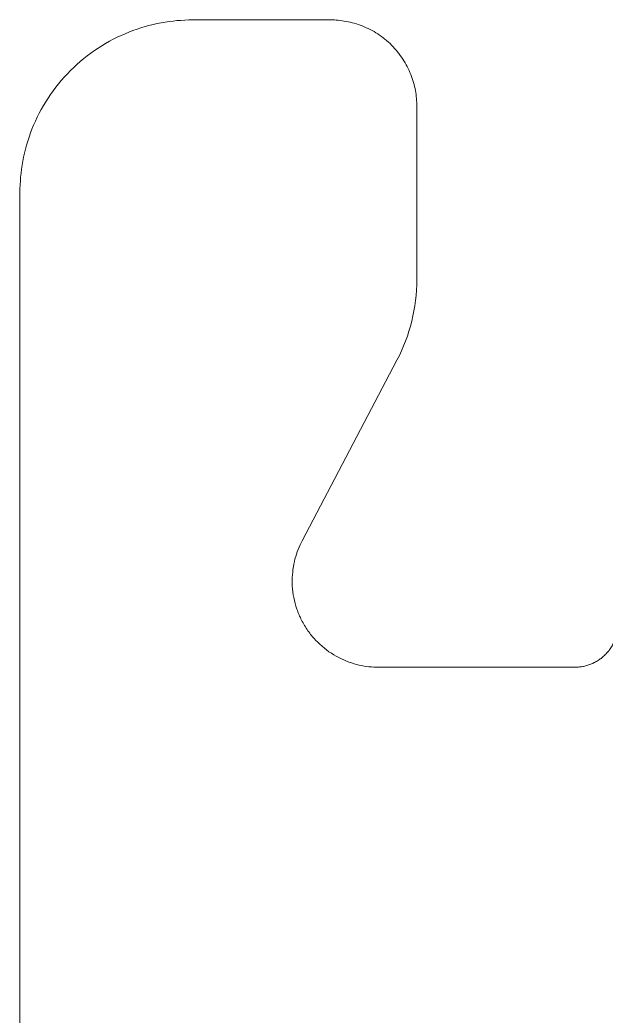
# Model space of a CAD drawing. Header units: millimetres. Extents: x 17516 to 18184, y 29403 to 29876.
# Drawn here: x 17694.71 to 17701.51, y 29622.29 to 29633.83 of the extents above; entities that cross this region are included whole.
import ezdxf

# ---------------------------------------------------------------- set-up
doc = ezdxf.new("R2010")
doc.units = ezdxf.units.MM
doc.layers.add('layer 1', color=7, linetype='Continuous')

msp = doc.modelspace()

# ---------------------------------------------------------------- linework, layer by layer
at = {"layer": 'layer 1', "lineweight": 9}
for points, knots in [([(17694.712, 29631.829), (17694.712, 29631.829), (17694.713, 29631.873), (17694.713, 29631.873), (17694.713, 29631.873), (17694.713, 29631.873), (17694.714, 29631.918), (17694.714, 29631.918), (17694.714, 29631.918), (17694.714, 29631.918), (17694.717, 29631.963), (17694.717, 29631.963), (17694.717, 29631.963), (17694.717, 29631.963), (17694.72, 29632.009), (17694.72, 29632.009), (17694.72, 29632.009), (17694.72, 29632.009), (17694.725, 29632.054), (17694.725, 29632.054), (17694.725, 29632.054), (17694.725, 29632.054), (17694.731, 29632.1), (17694.731, 29632.1), (17694.731, 29632.1), (17694.731, 29632.1), (17694.737, 29632.146), (17694.737, 29632.146), (17694.737, 29632.146), (17694.737, 29632.146), (17694.745, 29632.193), (17694.745, 29632.193), (17694.745, 29632.193), (17694.745, 29632.193), (17694.755, 29632.239), (17694.755, 29632.239), (17694.755, 29632.239), (17694.755, 29632.239), (17694.765, 29632.286), (17694.765, 29632.286), (17694.765, 29632.286), (17694.765, 29632.286), (17694.777, 29632.332), (17694.777, 29632.332), (17694.777, 29632.332), (17694.777, 29632.332), (17694.789, 29632.379), (17694.789, 29632.379), (17694.789, 29632.379), (17694.789, 29632.379), (17694.803, 29632.426), (17694.803, 29632.426), (17694.803, 29632.426), (17694.803, 29632.426), (17694.818, 29632.472), (17694.818, 29632.472), (17694.818, 29632.472), (17694.818, 29632.472), (17694.835, 29632.519), (17694.835, 29632.519), (17694.835, 29632.519), (17694.835, 29632.519), (17694.852, 29632.565), (17694.852, 29632.565), (17694.852, 29632.565), (17694.852, 29632.565), (17694.871, 29632.611), (17694.871, 29632.611), (17694.871, 29632.611), (17694.871, 29632.611), (17694.892, 29632.657), (17694.892, 29632.657), (17694.892, 29632.657), (17694.892, 29632.657), (17694.913, 29632.702), (17694.913, 29632.702), (17694.913, 29632.702), (17694.913, 29632.702), (17694.935, 29632.747), (17694.935, 29632.747), (17694.935, 29632.747), (17694.935, 29632.747), (17694.959, 29632.792), (17694.959, 29632.792), (17694.959, 29632.792), (17694.959, 29632.792), (17694.984, 29632.836), (17694.984, 29632.836), (17694.984, 29632.836), (17694.984, 29632.836), (17695.011, 29632.88), (17695.011, 29632.88), (17695.011, 29632.88), (17695.011, 29632.88), (17695.038, 29632.923), (17695.038, 29632.923), (17695.038, 29632.923), (17695.038, 29632.923), (17695.067, 29632.966), (17695.067, 29632.966), (17695.067, 29632.966), (17695.067, 29632.966), (17695.096, 29633.008), (17695.096, 29633.008), (17695.096, 29633.008), (17695.096, 29633.008), (17695.127, 29633.049), (17695.127, 29633.049), (17695.127, 29633.049), (17695.127, 29633.049), (17695.159, 29633.089), (17695.159, 29633.089), (17695.159, 29633.089), (17695.159, 29633.089), (17695.192, 29633.129), (17695.192, 29633.129), (17695.192, 29633.129), (17695.192, 29633.129), (17695.227, 29633.168), (17695.227, 29633.168), (17695.227, 29633.168), (17695.227, 29633.168), (17695.262, 29633.206), (17695.262, 29633.206), (17695.262, 29633.206), (17695.262, 29633.206), (17695.298, 29633.243), (17695.298, 29633.243), (17695.298, 29633.243), (17695.298, 29633.243), (17695.335, 29633.279), (17695.335, 29633.279), (17695.335, 29633.279), (17695.335, 29633.279), (17695.373, 29633.314), (17695.373, 29633.314), (17695.373, 29633.314), (17695.373, 29633.314), (17695.412, 29633.348), (17695.412, 29633.348), (17695.412, 29633.348), (17695.412, 29633.348), (17695.451, 29633.382), (17695.451, 29633.382), (17695.451, 29633.382), (17695.451, 29633.382), (17695.492, 29633.414), (17695.492, 29633.414), (17695.492, 29633.414), (17695.492, 29633.414), (17695.533, 29633.444), (17695.533, 29633.444), (17695.533, 29633.444), (17695.533, 29633.444), (17695.575, 29633.474), (17695.575, 29633.474), (17695.575, 29633.474), (17695.575, 29633.474), (17695.618, 29633.503), (17695.618, 29633.503), (17695.618, 29633.503), (17695.618, 29633.503), (17695.661, 29633.53), (17695.661, 29633.53), (17695.661, 29633.53), (17695.661, 29633.53), (17695.705, 29633.556), (17695.705, 29633.556), (17695.705, 29633.556), (17695.705, 29633.556), (17695.749, 29633.582), (17695.749, 29633.582), (17695.749, 29633.582), (17695.749, 29633.582), (17695.793, 29633.605), (17695.793, 29633.605), (17695.793, 29633.605), (17695.793, 29633.605), (17695.839, 29633.628), (17695.839, 29633.628), (17695.839, 29633.628), (17695.839, 29633.628), (17695.884, 29633.649), (17695.884, 29633.649), (17695.884, 29633.649), (17695.884, 29633.649), (17695.93, 29633.669), (17695.93, 29633.669), (17695.93, 29633.669), (17695.93, 29633.669), (17695.976, 29633.688), (17695.976, 29633.688), (17695.976, 29633.688), (17695.976, 29633.688), (17696.022, 29633.706), (17696.022, 29633.706), (17696.022, 29633.706), (17696.022, 29633.706), (17696.069, 29633.722), (17696.069, 29633.722), (17696.069, 29633.722), (17696.069, 29633.722), (17696.115, 29633.738), (17696.115, 29633.738), (17696.115, 29633.738), (17696.115, 29633.738), (17696.162, 29633.752), (17696.162, 29633.752), (17696.162, 29633.752), (17696.162, 29633.752), (17696.208, 29633.764), (17696.208, 29633.764), (17696.208, 29633.764), (17696.208, 29633.764), (17696.255, 29633.776), (17696.255, 29633.776), (17696.255, 29633.776), (17696.255, 29633.776), (17696.302, 29633.786), (17696.302, 29633.786), (17696.302, 29633.786), (17696.302, 29633.786), (17696.348, 29633.795), (17696.348, 29633.795), (17696.348, 29633.795), (17696.348, 29633.795), (17696.394, 29633.803), (17696.394, 29633.803), (17696.394, 29633.803), (17696.394, 29633.803), (17696.441, 29633.81), (17696.441, 29633.81), (17696.441, 29633.81), (17696.441, 29633.81), (17696.487, 29633.816), (17696.487, 29633.816), (17696.487, 29633.816), (17696.487, 29633.816), (17696.532, 29633.821), (17696.532, 29633.821), (17696.532, 29633.821), (17696.532, 29633.821), (17696.578, 29633.824), (17696.578, 29633.824), (17696.578, 29633.824), (17696.578, 29633.824), (17696.623, 29633.827), (17696.623, 29633.827), (17696.623, 29633.827), (17696.623, 29633.827), (17696.668, 29633.828), (17696.668, 29633.828), (17696.668, 29633.828), (17696.668, 29633.828), (17696.712, 29633.829), (17696.712, 29633.829)], [0, 0, 0, 0, 0.015385, 0.015385, 0.015385, 0.015385, 0.030769, 0.030769, 0.030769, 0.030769, 0.046154, 0.046154, 0.046154, 0.046154, 0.061538, 0.061538, 0.061538, 0.061538, 0.076923, 0.076923, 0.076923, 0.076923, 0.092308, 0.092308, 0.092308, 0.092308, 0.107692, 0.107692, 0.107692, 0.107692, 0.123077, 0.123077, 0.123077, 0.123077, 0.138462, 0.138462, 0.138462, 0.138462, 0.153846, 0.153846, 0.153846, 0.153846, 0.169231, 0.169231, 0.169231, 0.169231, 0.184615, 0.184615, 0.184615, 0.184615, 0.2, 0.2, 0.2, 0.2, 0.215385, 0.215385, 0.215385, 0.215385, 0.230769, 0.230769, 0.230769, 0.230769, 0.246154, 0.246154, 0.246154, 0.246154, 0.261538, 0.261538, 0.261538, 0.261538, 0.276923, 0.276923, 0.276923, 0.276923, 0.292308, 0.292308, 0.292308, 0.292308, 0.307692, 0.307692, 0.307692, 0.307692, 0.323077, 0.323077, 0.323077, 0.323077, 0.338462, 0.338462, 0.338462, 0.338462, 0.353846, 0.353846, 0.353846, 0.353846, 0.369231, 0.369231, 0.369231, 0.369231, 0.384615, 0.384615, 0.384615, 0.384615, 0.4, 0.4, 0.4, 0.4, 0.415385, 0.415385, 0.415385, 0.415385, 0.430769, 0.430769, 0.430769, 0.430769, 0.446154, 0.446154, 0.446154, 0.446154, 0.461538, 0.461538, 0.461538, 0.461538, 0.476923, 0.476923, 0.476923, 0.476923, 0.492308, 0.492308, 0.492308, 0.492308, 0.507692, 0.507692, 0.507692, 0.507692, 0.523077, 0.523077, 0.523077, 0.523077, 0.538462, 0.538462, 0.538462, 0.538462, 0.553846, 0.553846, 0.553846, 0.553846, 0.569231, 0.569231, 0.569231, 0.569231, 0.584615, 0.584615, 0.584615, 0.584615, 0.6, 0.6, 0.6, 0.6, 0.615385, 0.615385, 0.615385, 0.615385, 0.630769, 0.630769, 0.630769, 0.630769, 0.646154, 0.646154, 0.646154, 0.646154, 0.661538, 0.661538, 0.661538, 0.661538, 0.676923, 0.676923, 0.676923, 0.676923, 0.692308, 0.692308, 0.692308, 0.692308, 0.707692, 0.707692, 0.707692, 0.707692, 0.723077, 0.723077, 0.723077, 0.723077, 0.738462, 0.738462, 0.738462, 0.738462, 0.753846, 0.753846, 0.753846, 0.753846, 0.769231, 0.769231, 0.769231, 0.769231, 0.784615, 0.784615, 0.784615, 0.784615, 0.8, 0.8, 0.8, 0.8, 0.815385, 0.815385, 0.815385, 0.815385, 0.830769, 0.830769, 0.830769, 0.830769, 0.846154, 0.846154, 0.846154, 0.846154, 0.861538, 0.861538, 0.861538, 0.861538, 0.876923, 0.876923, 0.876923, 0.876923, 0.892308, 0.892308, 0.892308, 0.892308, 0.907692, 0.907692, 0.907692, 0.907692, 0.923077, 0.923077, 0.923077, 0.923077, 0.938462, 0.938462, 0.938462, 0.938462, 0.953846, 0.953846, 0.953846, 0.953846, 0.969231, 0.969231, 0.969231, 0.969231, 1, 1, 1, 1]), ([(17698.312, 29633.829), (17698.312, 29633.829), (17698.334, 29633.829), (17698.334, 29633.829), (17698.334, 29633.829), (17698.334, 29633.829), (17698.357, 29633.828), (17698.357, 29633.828), (17698.357, 29633.828), (17698.357, 29633.828), (17698.379, 29633.827), (17698.379, 29633.827), (17698.379, 29633.827), (17698.379, 29633.827), (17698.402, 29633.825), (17698.402, 29633.825), (17698.402, 29633.825), (17698.402, 29633.825), (17698.425, 29633.822), (17698.425, 29633.822), (17698.425, 29633.822), (17698.425, 29633.822), (17698.448, 29633.82), (17698.448, 29633.82), (17698.448, 29633.82), (17698.448, 29633.82), (17698.471, 29633.816), (17698.471, 29633.816), (17698.471, 29633.816), (17698.471, 29633.816), (17698.494, 29633.812), (17698.494, 29633.812), (17698.494, 29633.812), (17698.494, 29633.812), (17698.517, 29633.808), (17698.517, 29633.808), (17698.517, 29633.808), (17698.517, 29633.808), (17698.541, 29633.802), (17698.541, 29633.802), (17698.541, 29633.802), (17698.541, 29633.802), (17698.564, 29633.797), (17698.564, 29633.797), (17698.564, 29633.797), (17698.564, 29633.797), (17698.587, 29633.79), (17698.587, 29633.79), (17698.587, 29633.79), (17698.587, 29633.79), (17698.611, 29633.783), (17698.611, 29633.783), (17698.611, 29633.783), (17698.611, 29633.783), (17698.634, 29633.776), (17698.634, 29633.776), (17698.634, 29633.776), (17698.634, 29633.776), (17698.657, 29633.767), (17698.657, 29633.767), (17698.657, 29633.767), (17698.657, 29633.767), (17698.68, 29633.759), (17698.68, 29633.759), (17698.68, 29633.759), (17698.68, 29633.759), (17698.703, 29633.749), (17698.703, 29633.749), (17698.703, 29633.749), (17698.703, 29633.749), (17698.726, 29633.739), (17698.726, 29633.739), (17698.726, 29633.739), (17698.726, 29633.739), (17698.749, 29633.728), (17698.749, 29633.728), (17698.749, 29633.728), (17698.749, 29633.728), (17698.771, 29633.717), (17698.771, 29633.717), (17698.771, 29633.717), (17698.771, 29633.717), (17698.794, 29633.705), (17698.794, 29633.705), (17698.794, 29633.705), (17698.794, 29633.705), (17698.816, 29633.693), (17698.816, 29633.693), (17698.816, 29633.693), (17698.816, 29633.693), (17698.838, 29633.68), (17698.838, 29633.68), (17698.838, 29633.68), (17698.838, 29633.68), (17698.859, 29633.666), (17698.859, 29633.666), (17698.859, 29633.666), (17698.859, 29633.666), (17698.881, 29633.651), (17698.881, 29633.651), (17698.881, 29633.651), (17698.881, 29633.651), (17698.902, 29633.637), (17698.902, 29633.637), (17698.902, 29633.637), (17698.902, 29633.637), (17698.922, 29633.621), (17698.922, 29633.621), (17698.922, 29633.621), (17698.922, 29633.621), (17698.942, 29633.605), (17698.942, 29633.605), (17698.942, 29633.605), (17698.942, 29633.605), (17698.962, 29633.589), (17698.962, 29633.589), (17698.962, 29633.589), (17698.962, 29633.589), (17698.982, 29633.572), (17698.982, 29633.572), (17698.982, 29633.572), (17698.982, 29633.572), (17699.001, 29633.554), (17699.001, 29633.554), (17699.001, 29633.554), (17699.001, 29633.554), (17699.019, 29633.536), (17699.019, 29633.536), (17699.019, 29633.536), (17699.019, 29633.536), (17699.037, 29633.517), (17699.037, 29633.517), (17699.037, 29633.517), (17699.037, 29633.517), (17699.055, 29633.498), (17699.055, 29633.498), (17699.055, 29633.498), (17699.055, 29633.498), (17699.072, 29633.479), (17699.072, 29633.479), (17699.072, 29633.479), (17699.072, 29633.479), (17699.088, 29633.459), (17699.088, 29633.459), (17699.088, 29633.459), (17699.088, 29633.459), (17699.104, 29633.439), (17699.104, 29633.439), (17699.104, 29633.439), (17699.104, 29633.439), (17699.12, 29633.418), (17699.12, 29633.418), (17699.12, 29633.418), (17699.12, 29633.418), (17699.135, 29633.397), (17699.135, 29633.397), (17699.135, 29633.397), (17699.135, 29633.397), (17699.149, 29633.376), (17699.149, 29633.376), (17699.149, 29633.376), (17699.149, 29633.376), (17699.163, 29633.354), (17699.163, 29633.354), (17699.163, 29633.354), (17699.163, 29633.354), (17699.176, 29633.333), (17699.176, 29633.333), (17699.176, 29633.333), (17699.176, 29633.333), (17699.188, 29633.31), (17699.188, 29633.31), (17699.188, 29633.31), (17699.188, 29633.31), (17699.2, 29633.288), (17699.2, 29633.288), (17699.2, 29633.288), (17699.2, 29633.288), (17699.212, 29633.266), (17699.212, 29633.266), (17699.212, 29633.266), (17699.212, 29633.266), (17699.222, 29633.243), (17699.222, 29633.243), (17699.222, 29633.243), (17699.222, 29633.243), (17699.232, 29633.22), (17699.232, 29633.22), (17699.232, 29633.22), (17699.232, 29633.22), (17699.242, 29633.197), (17699.242, 29633.197), (17699.242, 29633.197), (17699.242, 29633.197), (17699.251, 29633.174), (17699.251, 29633.174), (17699.251, 29633.174), (17699.251, 29633.174), (17699.259, 29633.151), (17699.259, 29633.151), (17699.259, 29633.151), (17699.259, 29633.151), (17699.266, 29633.127), (17699.266, 29633.127), (17699.266, 29633.127), (17699.266, 29633.127), (17699.273, 29633.104), (17699.273, 29633.104), (17699.273, 29633.104), (17699.273, 29633.104), (17699.28, 29633.081), (17699.28, 29633.081), (17699.28, 29633.081), (17699.28, 29633.081), (17699.286, 29633.057), (17699.286, 29633.057), (17699.286, 29633.057), (17699.286, 29633.057), (17699.291, 29633.034), (17699.291, 29633.034), (17699.291, 29633.034), (17699.291, 29633.034), (17699.295, 29633.011), (17699.295, 29633.011), (17699.295, 29633.011), (17699.295, 29633.011), (17699.299, 29632.988), (17699.299, 29632.988), (17699.299, 29632.988), (17699.299, 29632.988), (17699.303, 29632.965), (17699.303, 29632.965), (17699.303, 29632.965), (17699.303, 29632.965), (17699.306, 29632.942), (17699.306, 29632.942), (17699.306, 29632.942), (17699.306, 29632.942), (17699.308, 29632.919), (17699.308, 29632.919), (17699.308, 29632.919), (17699.308, 29632.919), (17699.31, 29632.896), (17699.31, 29632.896), (17699.31, 29632.896), (17699.31, 29632.896), (17699.311, 29632.873), (17699.311, 29632.873), (17699.311, 29632.873), (17699.311, 29632.873), (17699.312, 29632.851), (17699.312, 29632.851), (17699.312, 29632.851), (17699.312, 29632.851), (17699.312, 29632.829), (17699.312, 29632.829)], [0, 0, 0, 0, 0.015385, 0.015385, 0.015385, 0.015385, 0.030769, 0.030769, 0.030769, 0.030769, 0.046154, 0.046154, 0.046154, 0.046154, 0.061538, 0.061538, 0.061538, 0.061538, 0.076923, 0.076923, 0.076923, 0.076923, 0.092308, 0.092308, 0.092308, 0.092308, 0.107692, 0.107692, 0.107692, 0.107692, 0.123077, 0.123077, 0.123077, 0.123077, 0.138462, 0.138462, 0.138462, 0.138462, 0.153846, 0.153846, 0.153846, 0.153846, 0.169231, 0.169231, 0.169231, 0.169231, 0.184615, 0.184615, 0.184615, 0.184615, 0.2, 0.2, 0.2, 0.2, 0.215385, 0.215385, 0.215385, 0.215385, 0.230769, 0.230769, 0.230769, 0.230769, 0.246154, 0.246154, 0.246154, 0.246154, 0.261538, 0.261538, 0.261538, 0.261538, 0.276923, 0.276923, 0.276923, 0.276923, 0.292308, 0.292308, 0.292308, 0.292308, 0.307692, 0.307692, 0.307692, 0.307692, 0.323077, 0.323077, 0.323077, 0.323077, 0.338462, 0.338462, 0.338462, 0.338462, 0.353846, 0.353846, 0.353846, 0.353846, 0.369231, 0.369231, 0.369231, 0.369231, 0.384615, 0.384615, 0.384615, 0.384615, 0.4, 0.4, 0.4, 0.4, 0.415385, 0.415385, 0.415385, 0.415385, 0.430769, 0.430769, 0.430769, 0.430769, 0.446154, 0.446154, 0.446154, 0.446154, 0.461538, 0.461538, 0.461538, 0.461538, 0.476923, 0.476923, 0.476923, 0.476923, 0.492308, 0.492308, 0.492308, 0.492308, 0.507692, 0.507692, 0.507692, 0.507692, 0.523077, 0.523077, 0.523077, 0.523077, 0.538462, 0.538462, 0.538462, 0.538462, 0.553846, 0.553846, 0.553846, 0.553846, 0.569231, 0.569231, 0.569231, 0.569231, 0.584615, 0.584615, 0.584615, 0.584615, 0.6, 0.6, 0.6, 0.6, 0.615385, 0.615385, 0.615385, 0.615385, 0.630769, 0.630769, 0.630769, 0.630769, 0.646154, 0.646154, 0.646154, 0.646154, 0.661538, 0.661538, 0.661538, 0.661538, 0.676923, 0.676923, 0.676923, 0.676923, 0.692308, 0.692308, 0.692308, 0.692308, 0.707692, 0.707692, 0.707692, 0.707692, 0.723077, 0.723077, 0.723077, 0.723077, 0.738462, 0.738462, 0.738462, 0.738462, 0.753846, 0.753846, 0.753846, 0.753846, 0.769231, 0.769231, 0.769231, 0.769231, 0.784615, 0.784615, 0.784615, 0.784615, 0.8, 0.8, 0.8, 0.8, 0.815385, 0.815385, 0.815385, 0.815385, 0.830769, 0.830769, 0.830769, 0.830769, 0.846154, 0.846154, 0.846154, 0.846154, 0.861538, 0.861538, 0.861538, 0.861538, 0.876923, 0.876923, 0.876923, 0.876923, 0.892308, 0.892308, 0.892308, 0.892308, 0.907692, 0.907692, 0.907692, 0.907692, 0.923077, 0.923077, 0.923077, 0.923077, 0.938462, 0.938462, 0.938462, 0.938462, 0.953846, 0.953846, 0.953846, 0.953846, 0.969231, 0.969231, 0.969231, 0.969231, 1, 1, 1, 1]), ([(17699.312, 29630.819), (17699.312, 29630.819), (17699.311, 29630.759), (17699.311, 29630.759), (17699.311, 29630.759), (17699.311, 29630.759), (17699.308, 29630.698), (17699.308, 29630.698), (17699.308, 29630.698), (17699.308, 29630.698), (17699.304, 29630.638), (17699.304, 29630.638), (17699.304, 29630.638), (17699.304, 29630.638), (17699.298, 29630.578), (17699.298, 29630.578), (17699.298, 29630.578), (17699.298, 29630.578), (17699.289, 29630.518), (17699.289, 29630.518), (17699.289, 29630.518), (17699.289, 29630.518), (17699.279, 29630.458), (17699.279, 29630.458), (17699.279, 29630.458), (17699.279, 29630.458), (17699.267, 29630.399), (17699.267, 29630.399), (17699.267, 29630.399), (17699.267, 29630.399), (17699.254, 29630.339), (17699.254, 29630.339), (17699.254, 29630.339), (17699.254, 29630.339), (17699.238, 29630.281), (17699.238, 29630.281), (17699.238, 29630.281), (17699.238, 29630.281), (17699.221, 29630.222), (17699.221, 29630.222), (17699.221, 29630.222), (17699.221, 29630.222), (17699.202, 29630.165), (17699.202, 29630.165), (17699.202, 29630.165), (17699.202, 29630.165), (17699.181, 29630.108), (17699.181, 29630.108), (17699.181, 29630.108), (17699.181, 29630.108), (17699.159, 29630.052), (17699.159, 29630.052), (17699.159, 29630.052), (17699.159, 29630.052), (17699.135, 29629.996), (17699.135, 29629.996), (17699.135, 29629.996), (17699.135, 29629.996), (17699.11, 29629.942), (17699.11, 29629.942), (17699.11, 29629.942), (17699.11, 29629.942), (17699.082, 29629.888), (17699.082, 29629.888)], [0, 0, 0, 0, 0.058824, 0.058824, 0.058824, 0.058824, 0.117647, 0.117647, 0.117647, 0.117647, 0.176471, 0.176471, 0.176471, 0.176471, 0.235294, 0.235294, 0.235294, 0.235294, 0.294118, 0.294118, 0.294118, 0.294118, 0.352941, 0.352941, 0.352941, 0.352941, 0.411765, 0.411765, 0.411765, 0.411765, 0.470588, 0.470588, 0.470588, 0.470588, 0.529412, 0.529412, 0.529412, 0.529412, 0.588235, 0.588235, 0.588235, 0.588235, 0.647059, 0.647059, 0.647059, 0.647059, 0.705882, 0.705882, 0.705882, 0.705882, 0.764706, 0.764706, 0.764706, 0.764706, 0.823529, 0.823529, 0.823529, 0.823529, 0.882353, 0.882353, 0.882353, 0.882353, 1, 1, 1, 1]), ([(17697.982, 29627.795), (17697.982, 29627.795), (17697.97, 29627.771), (17697.97, 29627.771), (17697.97, 29627.771), (17697.97, 29627.771), (17697.958, 29627.746), (17697.958, 29627.746), (17697.958, 29627.746), (17697.958, 29627.746), (17697.947, 29627.721), (17697.947, 29627.721), (17697.947, 29627.721), (17697.947, 29627.721), (17697.936, 29627.695), (17697.936, 29627.695), (17697.936, 29627.695), (17697.936, 29627.695), (17697.926, 29627.668), (17697.926, 29627.668), (17697.926, 29627.668), (17697.926, 29627.668), (17697.917, 29627.641), (17697.917, 29627.641), (17697.917, 29627.641), (17697.917, 29627.641), (17697.908, 29627.613), (17697.908, 29627.613), (17697.908, 29627.613), (17697.908, 29627.613), (17697.9, 29627.584), (17697.9, 29627.584), (17697.9, 29627.584), (17697.9, 29627.584), (17697.893, 29627.555), (17697.893, 29627.555), (17697.893, 29627.555), (17697.893, 29627.555), (17697.887, 29627.525), (17697.887, 29627.525), (17697.887, 29627.525), (17697.887, 29627.525), (17697.881, 29627.495), (17697.881, 29627.495), (17697.881, 29627.495), (17697.881, 29627.495), (17697.876, 29627.464), (17697.876, 29627.464), (17697.876, 29627.464), (17697.876, 29627.464), (17697.873, 29627.432), (17697.873, 29627.432), (17697.873, 29627.432), (17697.873, 29627.432), (17697.87, 29627.401), (17697.87, 29627.401), (17697.87, 29627.401), (17697.87, 29627.401), (17697.868, 29627.369), (17697.868, 29627.369), (17697.868, 29627.369), (17697.868, 29627.369), (17697.867, 29627.336), (17697.867, 29627.336), (17697.867, 29627.336), (17697.867, 29627.336), (17697.868, 29627.303), (17697.868, 29627.303), (17697.868, 29627.303), (17697.868, 29627.303), (17697.869, 29627.27), (17697.869, 29627.27), (17697.869, 29627.27), (17697.869, 29627.27), (17697.872, 29627.237), (17697.872, 29627.237), (17697.872, 29627.237), (17697.872, 29627.237), (17697.875, 29627.203), (17697.875, 29627.203), (17697.875, 29627.203), (17697.875, 29627.203), (17697.88, 29627.17), (17697.88, 29627.17), (17697.88, 29627.17), (17697.88, 29627.17), (17697.886, 29627.136), (17697.886, 29627.136), (17697.886, 29627.136), (17697.886, 29627.136), (17697.893, 29627.103), (17697.893, 29627.103), (17697.893, 29627.103), (17697.893, 29627.103), (17697.902, 29627.069), (17697.902, 29627.069), (17697.902, 29627.069), (17697.902, 29627.069), (17697.911, 29627.036), (17697.911, 29627.036), (17697.911, 29627.036), (17697.911, 29627.036), (17697.922, 29627.003), (17697.922, 29627.003), (17697.922, 29627.003), (17697.922, 29627.003), (17697.928, 29626.987), (17697.928, 29626.987), (17697.928, 29626.987), (17697.928, 29626.987), (17697.934, 29626.97), (17697.934, 29626.97), (17697.934, 29626.97), (17697.934, 29626.97), (17697.941, 29626.954), (17697.941, 29626.954), (17697.941, 29626.954), (17697.941, 29626.954), (17697.947, 29626.938), (17697.947, 29626.938), (17697.947, 29626.938), (17697.947, 29626.938), (17697.954, 29626.922), (17697.954, 29626.922), (17697.954, 29626.922), (17697.954, 29626.922), (17697.962, 29626.906), (17697.962, 29626.906), (17697.962, 29626.906), (17697.962, 29626.906), (17697.969, 29626.89), (17697.969, 29626.89), (17697.969, 29626.89), (17697.969, 29626.89), (17697.977, 29626.874), (17697.977, 29626.874), (17697.977, 29626.874), (17697.977, 29626.874), (17697.985, 29626.858), (17697.985, 29626.858), (17697.985, 29626.858), (17697.985, 29626.858), (17697.994, 29626.843), (17697.994, 29626.843), (17697.994, 29626.843), (17697.994, 29626.843), (17698.002, 29626.828), (17698.002, 29626.828), (17698.002, 29626.828), (17698.002, 29626.828), (17698.011, 29626.812), (17698.011, 29626.812), (17698.011, 29626.812), (17698.011, 29626.812), (17698.021, 29626.797), (17698.021, 29626.797), (17698.021, 29626.797), (17698.021, 29626.797), (17698.03, 29626.783), (17698.03, 29626.783), (17698.03, 29626.783), (17698.03, 29626.783), (17698.04, 29626.768), (17698.04, 29626.768), (17698.04, 29626.768), (17698.04, 29626.768), (17698.05, 29626.753), (17698.05, 29626.753), (17698.05, 29626.753), (17698.05, 29626.753), (17698.06, 29626.739), (17698.06, 29626.739), (17698.06, 29626.739), (17698.06, 29626.739), (17698.071, 29626.725), (17698.071, 29626.725), (17698.071, 29626.725), (17698.071, 29626.725), (17698.081, 29626.711), (17698.081, 29626.711), (17698.081, 29626.711), (17698.081, 29626.711), (17698.092, 29626.697), (17698.092, 29626.697), (17698.092, 29626.697), (17698.092, 29626.697), (17698.104, 29626.684), (17698.104, 29626.684), (17698.104, 29626.684), (17698.104, 29626.684), (17698.115, 29626.671), (17698.115, 29626.671), (17698.115, 29626.671), (17698.115, 29626.671), (17698.127, 29626.658), (17698.127, 29626.658), (17698.127, 29626.658), (17698.127, 29626.658), (17698.139, 29626.645), (17698.139, 29626.645), (17698.139, 29626.645), (17698.139, 29626.645), (17698.163, 29626.62), (17698.163, 29626.62), (17698.163, 29626.62), (17698.163, 29626.62), (17698.188, 29626.596), (17698.188, 29626.596), (17698.188, 29626.596), (17698.188, 29626.596), (17698.214, 29626.573), (17698.214, 29626.573), (17698.214, 29626.573), (17698.214, 29626.573), (17698.24, 29626.551), (17698.24, 29626.551), (17698.24, 29626.551), (17698.24, 29626.551), (17698.267, 29626.53), (17698.267, 29626.53), (17698.267, 29626.53), (17698.267, 29626.53), (17698.294, 29626.51), (17698.294, 29626.51), (17698.294, 29626.51), (17698.294, 29626.51), (17698.322, 29626.491), (17698.322, 29626.491), (17698.322, 29626.491), (17698.322, 29626.491), (17698.35, 29626.474), (17698.35, 29626.474), (17698.35, 29626.474), (17698.35, 29626.474), (17698.379, 29626.457), (17698.379, 29626.457), (17698.379, 29626.457), (17698.379, 29626.457), (17698.408, 29626.441), (17698.408, 29626.441), (17698.408, 29626.441), (17698.408, 29626.441), (17698.437, 29626.427), (17698.437, 29626.427), (17698.437, 29626.427), (17698.437, 29626.427), (17698.466, 29626.414), (17698.466, 29626.414), (17698.466, 29626.414), (17698.466, 29626.414), (17698.496, 29626.401), (17698.496, 29626.401), (17698.496, 29626.401), (17698.496, 29626.401), (17698.525, 29626.39), (17698.525, 29626.39), (17698.525, 29626.39), (17698.525, 29626.39), (17698.555, 29626.38), (17698.555, 29626.38), (17698.555, 29626.38), (17698.555, 29626.38), (17698.584, 29626.371), (17698.584, 29626.371), (17698.584, 29626.371), (17698.584, 29626.371), (17698.613, 29626.362), (17698.613, 29626.362), (17698.613, 29626.362), (17698.613, 29626.362), (17698.643, 29626.355), (17698.643, 29626.355), (17698.643, 29626.355), (17698.643, 29626.355), (17698.672, 29626.349), (17698.672, 29626.349), (17698.672, 29626.349), (17698.672, 29626.349), (17698.7, 29626.344), (17698.7, 29626.344), (17698.7, 29626.344), (17698.7, 29626.344), (17698.729, 29626.339), (17698.729, 29626.339), (17698.729, 29626.339), (17698.729, 29626.339), (17698.757, 29626.336), (17698.757, 29626.336), (17698.757, 29626.336), (17698.757, 29626.336), (17698.785, 29626.333), (17698.785, 29626.333), (17698.785, 29626.333), (17698.785, 29626.333), (17698.813, 29626.331), (17698.813, 29626.331), (17698.813, 29626.331), (17698.813, 29626.331), (17698.84, 29626.33), (17698.84, 29626.33), (17698.84, 29626.33), (17698.84, 29626.33), (17698.867, 29626.33), (17698.867, 29626.33)], [0, 0, 0, 0, 0.012987, 0.012987, 0.012987, 0.012987, 0.025974, 0.025974, 0.025974, 0.025974, 0.038961, 0.038961, 0.038961, 0.038961, 0.051948, 0.051948, 0.051948, 0.051948, 0.064935, 0.064935, 0.064935, 0.064935, 0.077922, 0.077922, 0.077922, 0.077922, 0.090909, 0.090909, 0.090909, 0.090909, 0.103896, 0.103896, 0.103896, 0.103896, 0.116883, 0.116883, 0.116883, 0.116883, 0.12987, 0.12987, 0.12987, 0.12987, 0.142857, 0.142857, 0.142857, 0.142857, 0.155844, 0.155844, 0.155844, 0.155844, 0.168831, 0.168831, 0.168831, 0.168831, 0.181818, 0.181818, 0.181818, 0.181818, 0.194805, 0.194805, 0.194805, 0.194805, 0.207792, 0.207792, 0.207792, 0.207792, 0.220779, 0.220779, 0.220779, 0.220779, 0.233766, 0.233766, 0.233766, 0.233766, 0.246753, 0.246753, 0.246753, 0.246753, 0.25974, 0.25974, 0.25974, 0.25974, 0.272727, 0.272727, 0.272727, 0.272727, 0.285714, 0.285714, 0.285714, 0.285714, 0.298701, 0.298701, 0.298701, 0.298701, 0.311688, 0.311688, 0.311688, 0.311688, 0.324675, 0.324675, 0.324675, 0.324675, 0.337662, 0.337662, 0.337662, 0.337662, 0.350649, 0.350649, 0.350649, 0.350649, 0.363636, 0.363636, 0.363636, 0.363636, 0.376623, 0.376623, 0.376623, 0.376623, 0.38961, 0.38961, 0.38961, 0.38961, 0.402597, 0.402597, 0.402597, 0.402597, 0.415584, 0.415584, 0.415584, 0.415584, 0.428571, 0.428571, 0.428571, 0.428571, 0.441558, 0.441558, 0.441558, 0.441558, 0.454545, 0.454545, 0.454545, 0.454545, 0.467532, 0.467532, 0.467532, 0.467532, 0.480519, 0.480519, 0.480519, 0.480519, 0.493506, 0.493506, 0.493506, 0.493506, 0.506494, 0.506494, 0.506494, 0.506494, 0.519481, 0.519481, 0.519481, 0.519481, 0.532468, 0.532468, 0.532468, 0.532468, 0.545455, 0.545455, 0.545455, 0.545455, 0.558442, 0.558442, 0.558442, 0.558442, 0.571429, 0.571429, 0.571429, 0.571429, 0.584416, 0.584416, 0.584416, 0.584416, 0.597403, 0.597403, 0.597403, 0.597403, 0.61039, 0.61039, 0.61039, 0.61039, 0.623377, 0.623377, 0.623377, 0.623377, 0.636364, 0.636364, 0.636364, 0.636364, 0.649351, 0.649351, 0.649351, 0.649351, 0.662338, 0.662338, 0.662338, 0.662338, 0.675325, 0.675325, 0.675325, 0.675325, 0.688312, 0.688312, 0.688312, 0.688312, 0.701299, 0.701299, 0.701299, 0.701299, 0.714286, 0.714286, 0.714286, 0.714286, 0.727273, 0.727273, 0.727273, 0.727273, 0.74026, 0.74026, 0.74026, 0.74026, 0.753247, 0.753247, 0.753247, 0.753247, 0.766234, 0.766234, 0.766234, 0.766234, 0.779221, 0.779221, 0.779221, 0.779221, 0.792208, 0.792208, 0.792208, 0.792208, 0.805195, 0.805195, 0.805195, 0.805195, 0.818182, 0.818182, 0.818182, 0.818182, 0.831169, 0.831169, 0.831169, 0.831169, 0.844156, 0.844156, 0.844156, 0.844156, 0.857143, 0.857143, 0.857143, 0.857143, 0.87013, 0.87013, 0.87013, 0.87013, 0.883117, 0.883117, 0.883117, 0.883117, 0.896104, 0.896104, 0.896104, 0.896104, 0.909091, 0.909091, 0.909091, 0.909091, 0.922078, 0.922078, 0.922078, 0.922078, 0.935065, 0.935065, 0.935065, 0.935065, 0.948052, 0.948052, 0.948052, 0.948052, 0.961039, 0.961039, 0.961039, 0.961039, 0.974026, 0.974026, 0.974026, 0.974026, 1, 1, 1, 1]), ([(17701.143, 29626.33), (17701.143, 29626.33), (17701.154, 29626.33), (17701.154, 29626.33), (17701.154, 29626.33), (17701.154, 29626.33), (17701.165, 29626.33), (17701.165, 29626.33), (17701.165, 29626.33), (17701.165, 29626.33), (17701.176, 29626.331), (17701.176, 29626.331), (17701.176, 29626.331), (17701.176, 29626.331), (17701.187, 29626.332), (17701.187, 29626.332), (17701.187, 29626.332), (17701.187, 29626.332), (17701.199, 29626.333), (17701.199, 29626.333), (17701.199, 29626.333), (17701.199, 29626.333), (17701.21, 29626.334), (17701.21, 29626.334), (17701.21, 29626.334), (17701.21, 29626.334), (17701.222, 29626.336), (17701.222, 29626.336), (17701.222, 29626.336), (17701.222, 29626.336), (17701.234, 29626.338), (17701.234, 29626.338), (17701.234, 29626.338), (17701.234, 29626.338), (17701.245, 29626.34), (17701.245, 29626.34), (17701.245, 29626.34), (17701.245, 29626.34), (17701.257, 29626.343), (17701.257, 29626.343), (17701.257, 29626.343), (17701.257, 29626.343), (17701.268, 29626.346), (17701.268, 29626.346), (17701.268, 29626.346), (17701.268, 29626.346), (17701.28, 29626.349), (17701.28, 29626.349), (17701.28, 29626.349), (17701.28, 29626.349), (17701.292, 29626.352), (17701.292, 29626.352), (17701.292, 29626.352), (17701.292, 29626.352), (17701.303, 29626.356), (17701.303, 29626.356), (17701.303, 29626.356), (17701.303, 29626.356), (17701.315, 29626.36), (17701.315, 29626.36), (17701.315, 29626.36), (17701.315, 29626.36), (17701.327, 29626.365), (17701.327, 29626.365), (17701.327, 29626.365), (17701.327, 29626.365), (17701.338, 29626.369), (17701.338, 29626.369), (17701.338, 29626.369), (17701.338, 29626.369), (17701.35, 29626.374), (17701.35, 29626.374), (17701.35, 29626.374), (17701.35, 29626.374), (17701.361, 29626.38), (17701.361, 29626.38), (17701.361, 29626.38), (17701.361, 29626.38), (17701.372, 29626.385), (17701.372, 29626.385), (17701.372, 29626.385), (17701.372, 29626.385), (17701.383, 29626.391), (17701.383, 29626.391), (17701.383, 29626.391), (17701.383, 29626.391), (17701.394, 29626.398), (17701.394, 29626.398), (17701.394, 29626.398), (17701.394, 29626.398), (17701.405, 29626.404), (17701.405, 29626.404), (17701.405, 29626.404), (17701.405, 29626.404), (17701.416, 29626.411), (17701.416, 29626.411), (17701.416, 29626.411), (17701.416, 29626.411), (17701.427, 29626.418), (17701.427, 29626.418), (17701.427, 29626.418), (17701.427, 29626.418), (17701.437, 29626.426), (17701.437, 29626.426), (17701.437, 29626.426), (17701.437, 29626.426), (17701.448, 29626.433), (17701.448, 29626.433), (17701.448, 29626.433), (17701.448, 29626.433), (17701.458, 29626.441), (17701.458, 29626.441), (17701.458, 29626.441), (17701.458, 29626.441), (17701.468, 29626.45), (17701.468, 29626.45), (17701.468, 29626.45), (17701.468, 29626.45), (17701.477, 29626.458), (17701.477, 29626.458), (17701.477, 29626.458), (17701.477, 29626.458), (17701.487, 29626.467), (17701.487, 29626.467), (17701.487, 29626.467), (17701.487, 29626.467), (17701.496, 29626.476), (17701.496, 29626.476), (17701.496, 29626.476), (17701.496, 29626.476), (17701.505, 29626.485), (17701.505, 29626.485), (17701.505, 29626.485), (17701.505, 29626.485), (17701.514, 29626.495), (17701.514, 29626.495), (17701.514, 29626.495), (17701.514, 29626.495), (17701.522, 29626.504), (17701.522, 29626.504), (17701.522, 29626.504), (17701.522, 29626.504), (17701.531, 29626.514), (17701.531, 29626.514), (17701.531, 29626.514), (17701.531, 29626.514), (17701.539, 29626.525), (17701.539, 29626.525), (17701.539, 29626.525), (17701.539, 29626.525), (17701.546, 29626.535), (17701.546, 29626.535), (17701.546, 29626.535), (17701.546, 29626.535), (17701.554, 29626.545), (17701.554, 29626.545), (17701.554, 29626.545), (17701.554, 29626.545), (17701.561, 29626.556), (17701.561, 29626.556), (17701.561, 29626.556), (17701.561, 29626.556), (17701.568, 29626.567), (17701.568, 29626.567), (17701.568, 29626.567), (17701.568, 29626.567), (17701.574, 29626.578), (17701.574, 29626.578), (17701.574, 29626.578), (17701.574, 29626.578), (17701.581, 29626.589), (17701.581, 29626.589), (17701.581, 29626.589), (17701.581, 29626.589), (17701.587, 29626.6), (17701.587, 29626.6), (17701.587, 29626.6), (17701.587, 29626.6), (17701.592, 29626.611), (17701.592, 29626.611), (17701.592, 29626.611), (17701.592, 29626.611), (17701.598, 29626.623), (17701.598, 29626.623), (17701.598, 29626.623), (17701.598, 29626.623), (17701.603, 29626.634), (17701.603, 29626.634), (17701.603, 29626.634), (17701.603, 29626.634), (17701.607, 29626.646), (17701.607, 29626.646), (17701.607, 29626.646), (17701.607, 29626.646), (17701.612, 29626.657), (17701.612, 29626.657), (17701.612, 29626.657), (17701.612, 29626.657), (17701.616, 29626.669), (17701.616, 29626.669), (17701.616, 29626.669), (17701.616, 29626.669), (17701.62, 29626.68), (17701.62, 29626.68), (17701.62, 29626.68), (17701.62, 29626.68), (17701.623, 29626.692), (17701.623, 29626.692), (17701.623, 29626.692), (17701.623, 29626.692), (17701.626, 29626.704), (17701.626, 29626.704), (17701.626, 29626.704), (17701.626, 29626.704), (17701.629, 29626.715), (17701.629, 29626.715), (17701.629, 29626.715), (17701.629, 29626.715), (17701.632, 29626.727), (17701.632, 29626.727), (17701.632, 29626.727), (17701.632, 29626.727), (17701.634, 29626.739), (17701.634, 29626.739), (17701.634, 29626.739), (17701.634, 29626.739), (17701.636, 29626.75), (17701.636, 29626.75), (17701.636, 29626.75), (17701.636, 29626.75), (17701.638, 29626.762), (17701.638, 29626.762), (17701.638, 29626.762), (17701.638, 29626.762), (17701.639, 29626.773), (17701.639, 29626.773), (17701.639, 29626.773), (17701.639, 29626.773), (17701.641, 29626.785), (17701.641, 29626.785), (17701.641, 29626.785), (17701.641, 29626.785), (17701.641, 29626.796), (17701.641, 29626.796), (17701.641, 29626.796), (17701.641, 29626.796), (17701.642, 29626.807), (17701.642, 29626.807), (17701.642, 29626.807), (17701.642, 29626.807), (17701.642, 29626.818), (17701.642, 29626.818), (17701.642, 29626.818), (17701.642, 29626.818), (17701.643, 29626.83), (17701.643, 29626.83)], [0, 0, 0, 0, 0.015385, 0.015385, 0.015385, 0.015385, 0.030769, 0.030769, 0.030769, 0.030769, 0.046154, 0.046154, 0.046154, 0.046154, 0.061538, 0.061538, 0.061538, 0.061538, 0.076923, 0.076923, 0.076923, 0.076923, 0.092308, 0.092308, 0.092308, 0.092308, 0.107692, 0.107692, 0.107692, 0.107692, 0.123077, 0.123077, 0.123077, 0.123077, 0.138462, 0.138462, 0.138462, 0.138462, 0.153846, 0.153846, 0.153846, 0.153846, 0.169231, 0.169231, 0.169231, 0.169231, 0.184615, 0.184615, 0.184615, 0.184615, 0.2, 0.2, 0.2, 0.2, 0.215385, 0.215385, 0.215385, 0.215385, 0.230769, 0.230769, 0.230769, 0.230769, 0.246154, 0.246154, 0.246154, 0.246154, 0.261538, 0.261538, 0.261538, 0.261538, 0.276923, 0.276923, 0.276923, 0.276923, 0.292308, 0.292308, 0.292308, 0.292308, 0.307692, 0.307692, 0.307692, 0.307692, 0.323077, 0.323077, 0.323077, 0.323077, 0.338462, 0.338462, 0.338462, 0.338462, 0.353846, 0.353846, 0.353846, 0.353846, 0.369231, 0.369231, 0.369231, 0.369231, 0.384615, 0.384615, 0.384615, 0.384615, 0.4, 0.4, 0.4, 0.4, 0.415385, 0.415385, 0.415385, 0.415385, 0.430769, 0.430769, 0.430769, 0.430769, 0.446154, 0.446154, 0.446154, 0.446154, 0.461538, 0.461538, 0.461538, 0.461538, 0.476923, 0.476923, 0.476923, 0.476923, 0.492308, 0.492308, 0.492308, 0.492308, 0.507692, 0.507692, 0.507692, 0.507692, 0.523077, 0.523077, 0.523077, 0.523077, 0.538462, 0.538462, 0.538462, 0.538462, 0.553846, 0.553846, 0.553846, 0.553846, 0.569231, 0.569231, 0.569231, 0.569231, 0.584615, 0.584615, 0.584615, 0.584615, 0.6, 0.6, 0.6, 0.6, 0.615385, 0.615385, 0.615385, 0.615385, 0.630769, 0.630769, 0.630769, 0.630769, 0.646154, 0.646154, 0.646154, 0.646154, 0.661538, 0.661538, 0.661538, 0.661538, 0.676923, 0.676923, 0.676923, 0.676923, 0.692308, 0.692308, 0.692308, 0.692308, 0.707692, 0.707692, 0.707692, 0.707692, 0.723077, 0.723077, 0.723077, 0.723077, 0.738462, 0.738462, 0.738462, 0.738462, 0.753846, 0.753846, 0.753846, 0.753846, 0.769231, 0.769231, 0.769231, 0.769231, 0.784615, 0.784615, 0.784615, 0.784615, 0.8, 0.8, 0.8, 0.8, 0.815385, 0.815385, 0.815385, 0.815385, 0.830769, 0.830769, 0.830769, 0.830769, 0.846154, 0.846154, 0.846154, 0.846154, 0.861538, 0.861538, 0.861538, 0.861538, 0.876923, 0.876923, 0.876923, 0.876923, 0.892308, 0.892308, 0.892308, 0.892308, 0.907692, 0.907692, 0.907692, 0.907692, 0.923077, 0.923077, 0.923077, 0.923077, 0.938462, 0.938462, 0.938462, 0.938462, 0.953846, 0.953846, 0.953846, 0.953846, 0.969231, 0.969231, 0.969231, 0.969231, 1, 1, 1, 1])]:
    msp.add_open_spline(points, degree=3, knots=knots, dxfattribs=at)
for points in [[(17696.712, 29633.829), (17696.712, 29633.829), (17698.312, 29633.829), (17698.312, 29633.829)], [(17699.312, 29632.829), (17699.312, 29632.829), (17699.312, 29630.819), (17699.312, 29630.819)], [(17694.712, 29617.525), (17694.712, 29617.525), (17694.712, 29631.829), (17694.712, 29631.829)], [(17699.082, 29629.888), (17699.082, 29629.888), (17697.982, 29627.795), (17697.982, 29627.795)], [(17698.867, 29626.33), (17698.867, 29626.33), (17701.143, 29626.33), (17701.143, 29626.33)]]:
    msp.add_open_spline(points, degree=3, dxfattribs=at)

doc.saveas('drawing.dxf')
